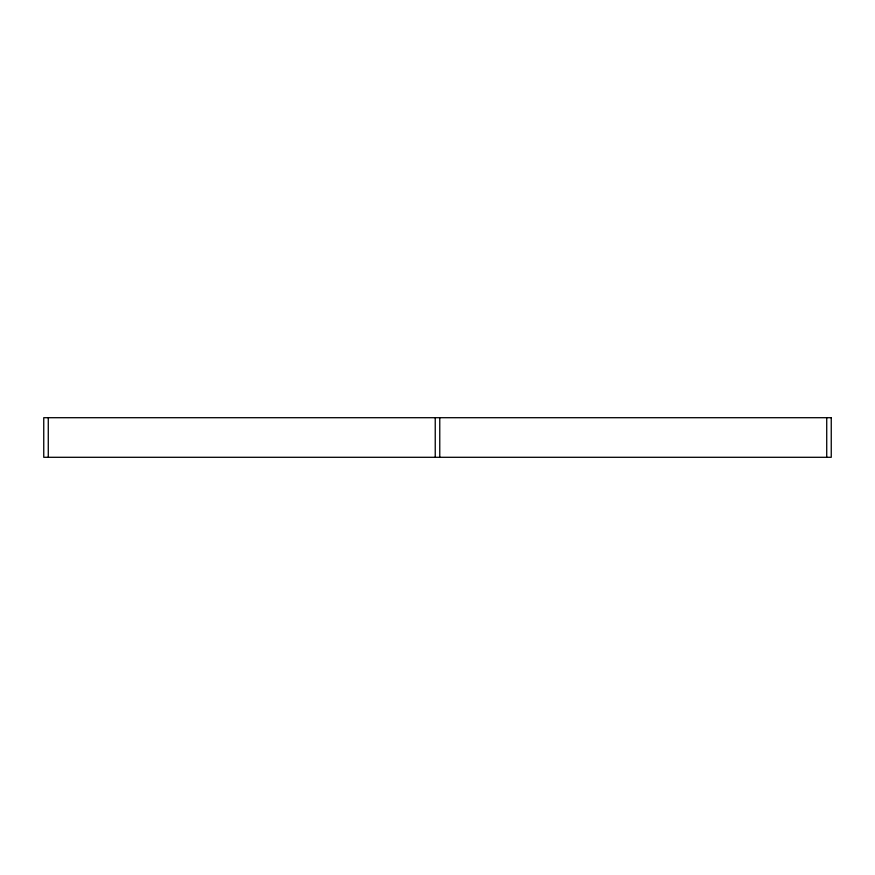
<?xml version="1.0" encoding="UTF-8"?>
<svg xmlns="http://www.w3.org/2000/svg" width="875" height="875" viewBox="0 0 875 875"><rect width="100%" height="100%" fill="white"/><g stroke="black" fill="none" stroke-linecap="round" stroke-linejoin="round"><path stroke-width="1.31" d="M826.722 417.703L826.722 457.297M439.764 417.703L439.764 457.297M435.236 417.703L435.236 457.297M48.278 417.703L48.278 457.297M831.25 417.703L43.75 417.703L43.75 457.297L831.25 457.297L831.25 417.703"/></g></svg>
